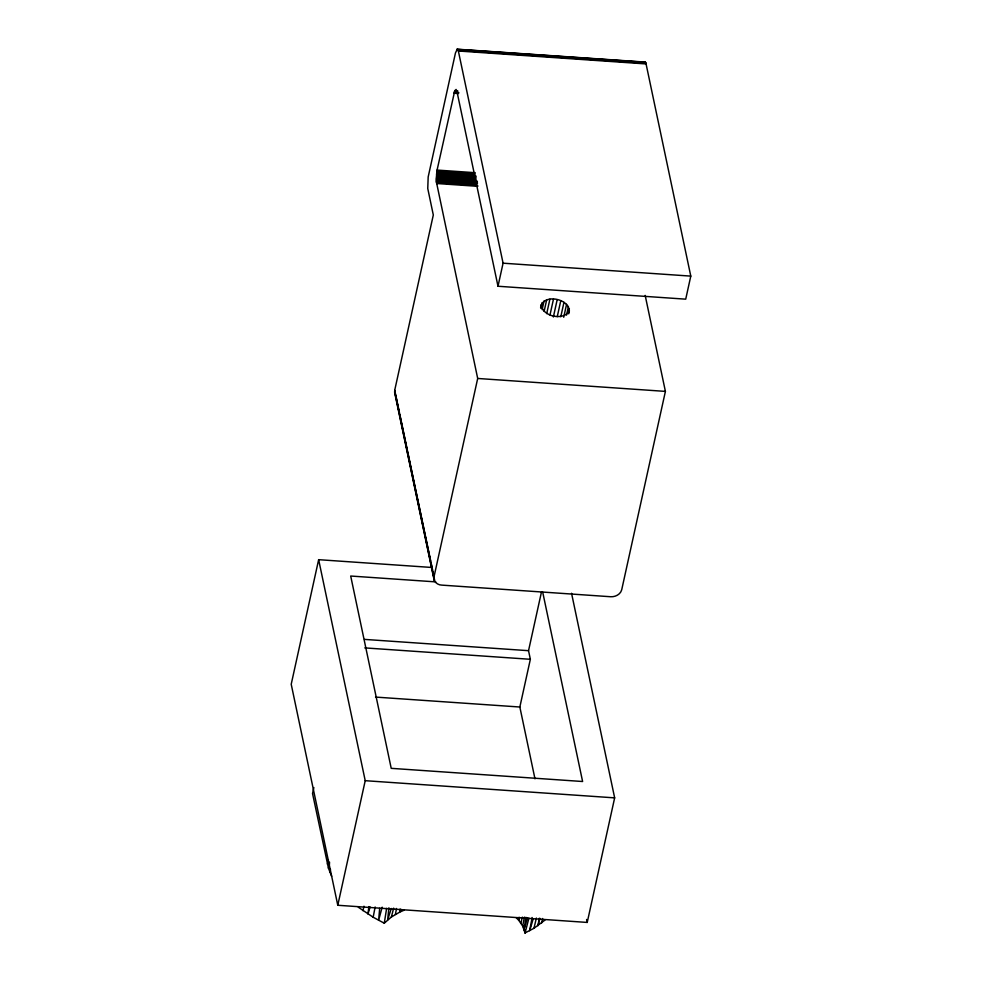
<?xml version="1.0" encoding="UTF-8"?>
<svg xmlns="http://www.w3.org/2000/svg" width="982" height="982" viewBox="0 0 982 982"><rect width="100%" height="100%" fill="white"/><g stroke="black" fill="none" stroke-linecap="round" stroke-linejoin="round"><path stroke-width="1.47" d="M541.217 304.592C542.003 316.462 563.496 321.2 569.351 310.926C568.848 298.233 542.751 293.36 540.591 307.476M645.174 295.398L665.403 391.388L621.729 589.703C620.538 594.454 615.284 597.068 610.657 596.737L441.716 585.112C437.469 585.076 432.927 581.332 434.019 576.778L477.694 378.463L436.352 181.744L437.088 170.07L454.752 90.725L456.09 89.436L456.912 91.277L497.997 286.253L685.718 299.166L690.788 276.114L646.07 63.928L645.481 62.32L644.45 62.382M400.018 909.111L399.748 912.106L391.352 917.028L384.269 923.203L373.172 917.237L358.27 907.208M379.69 908.289L378.61 920.306L382.182 907.184M519.048 917.262L518.729 920.294L522.682 926.063L525.075 932.9L533.95 928.309L544.998 920.06M388.909 907.785L387.62 919.95L391.302 908.46M368.876 906.595L367.955 914.033L370.116 906.889M395.12 394.175L394.715 390.247L433.308 214.997L427.759 188.519L428.177 176.956L455.464 52.954L457.281 49.1L458.361 51.003L503.079 263.188L497.997 286.253M525.91 917.298L524.081 929.353L523.418 926.407M384.269 923.203L386.638 908.325M539.241 918.28L537.952 925.731L539.953 918.379M395.415 914.414L396.495 908.473M329.584 862.171L328.454 868.186L331.646 876.312M532.121 917.507L529.654 930.703L533.116 919.201M373.172 917.237L375.136 906.963M522.682 926.063L524.4 917.127M329.866 872.249L330.48 869.303M541.634 922.982L542.616 918.501M431.884 567.473L318.647 559.679L291.212 684.258L337.783 905.269L587.224 922.429L614.658 797.863L571.549 593.275M313.847 787.564L312.534 793.53L328.454 868.186L329.559 863.804M327.411 864.148L328.405 859.667M337.783 905.269L365.218 780.69L318.647 559.679M540.922 308.385L542.187 302.616M542.15 309.637L544.053 300.983M544.138 311.343L546.679 299.817M546.716 313.602L549.895 299.191M549.981 315.001L553.467 299.154M553.369 316.99L557.175 299.694M557.26 316.634L560.759 300.787M560.783 316.769L563.963 302.358M563.717 317.26L566.577 304.297M566.516 315.112L568.418 306.47M568.418 313.049L569.364 308.729M568.725 313.81L569.351 310.926M534.981 778.849L519.846 707.015L530.354 659.29L528.537 650.685L541.438 592.134M362.984 910.682L363.978 906.214M533.95 928.309L536.381 918.06M520.877 923.055L522.35 917.139M391.352 917.028L393.659 908.129M525.075 932.9L524.143 928.456L525.075 932.9L528.93 918.121M527.53 917.728L524.081 929.353L523.467 926.419M519.625 917.483L518.729 920.294L516.25 917.789M400.828 909.283L399.748 912.106L404.302 910.093M457.011 49.198L645.248 62.087M457.772 49.395L645.481 62.32M457.993 49.787L645.702 62.701M464.105 50.401L467.15 50.61M477.841 51.346L480.885 51.555M506.835 53.347L509.879 53.556M520.57 54.292L523.615 54.501M549.564 56.281L552.62 56.49M592.293 59.227L595.35 59.436M606.029 60.172L609.086 60.381M635.023 62.173L638.079 62.382M458.189 50.328L645.898 63.241M458.361 51.003L646.07 63.928M454.752 90.725L457.808 90.933M454.494 91.436L457.551 91.645M454.249 92.271L458.827 92.59M454.015 93.229L458.594 93.536M437.088 170.07L475.239 172.697M436.88 171.126L475.03 173.753M436.695 172.255L474.846 174.882M436.536 173.446L476.209 176.183M436.401 174.686L476.086 177.411M436.315 175.938L475.988 178.663M436.253 177.19L475.926 179.915M436.217 178.417L477.424 181.253M436.229 179.596L477.436 182.431M436.278 180.713L477.473 183.548M436.352 181.744L476.037 184.481M436.462 182.677L477.669 185.512M436.609 183.499L477.817 186.335M503.079 263.188L690.788 276.114M477.694 378.463L665.403 391.388M435.75 581.884L350.697 576.029L391.217 768.341L582.608 781.512L542.715 592.183M364.494 639.392L528.537 650.685M364.788 647.899L530.354 659.29M375.541 697.085L519.846 707.015M365.218 780.69L614.658 797.863M396.262 395.869L395.623 395.059L399.085 411.483M586.598 919.471L587.224 922.429M394.715 390.247L434.019 576.778M399.711 414.465L406.941 448.786M407.579 451.769L414.809 486.09M415.435 489.073L422.665 523.394M423.291 526.377L430.533 560.697M431.159 563.68L432.411 569.658M433.05 572.641L434.621 580.104M394.58 391.253L434.437 580.706M394.592 392.26L434.093 579.773"/></g></svg>
